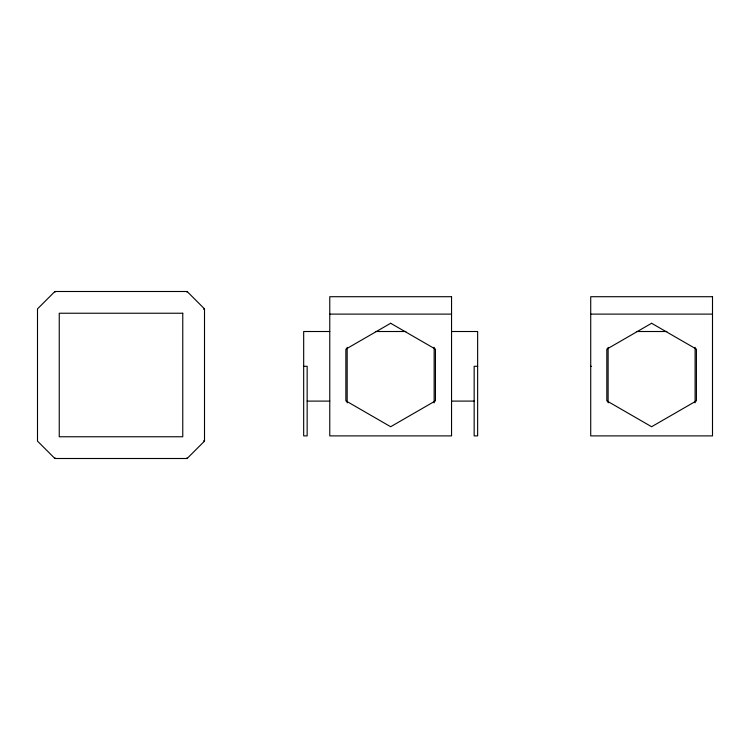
<?xml version="1.0" encoding="UTF-8"?>
<svg xmlns="http://www.w3.org/2000/svg" width="750" height="750" viewBox="0 0 750 750"><rect width="100%" height="100%" fill="white"/><g stroke="black" fill="none" stroke-linecap="round" stroke-linejoin="round"><path stroke-width="1.12" d="M54.9 458.503L187.116 458.503L204.506 441.112L204.506 308.888L187.116 291.497L54.9 291.497L37.5 308.888L37.5 441.112L54.9 458.503L55.144 457.903M186.862 292.097L187.116 291.497M203.606 309.262L204.506 308.888M329.766 314.109L451.547 314.109M590.719 314.109L712.5 314.109M329.766 331.509L303.675 331.509L303.675 435.891L307.153 435.891L307.153 366.3L303.675 366.3M375.431 331.509L405.881 331.509M451.547 331.509L477.638 331.509L477.638 435.891L474.159 435.891L474.159 366.3L477.638 366.3M636.384 331.509L666.834 331.509M590.719 366.3L591.375 366.3M307.153 401.1L329.766 401.1M451.547 401.1L474.159 401.091M203.606 440.738L204.506 441.112M186.862 457.903L187.116 458.503M54.9 291.497L55.144 292.097M695.1 347.325L695.1 402.853M608.119 347.325L608.119 402.853M434.147 347.325L434.147 402.853M347.166 347.325L347.166 402.853M390.656 323.269L345.863 349.134L345.863 400.866L390.656 426.731L435.45 400.866L435.45 349.134L390.656 323.269M651.609 323.269L606.816 349.134L606.816 400.866L651.609 426.731L696.413 400.866L696.413 349.134L651.609 323.269M451.547 296.709L329.766 296.709L329.766 435.891L451.547 435.891L451.547 296.709M712.5 296.709L590.719 296.709L590.719 435.891L712.5 435.891L712.5 296.709M182.766 313.238L59.25 313.238L59.25 436.762L182.766 436.762L182.766 313.238"/></g></svg>
